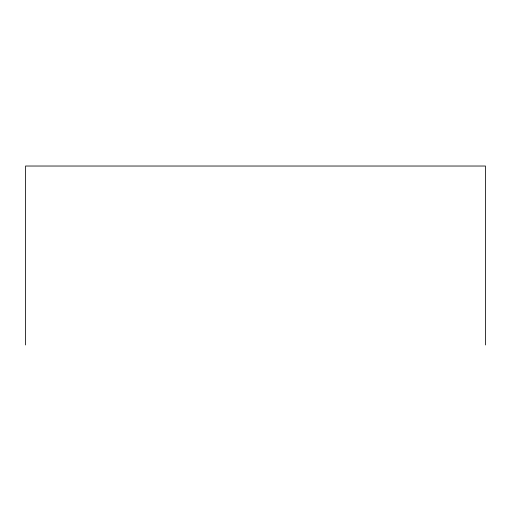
<?xml version="1.0" encoding="UTF-8"?>
<svg xmlns="http://www.w3.org/2000/svg" width="511" height="511" viewBox="0 0 511 511"><rect width="100%" height="100%" fill="white"/><g stroke="black" fill="none" stroke-linecap="round" stroke-linejoin="round"><path stroke-width="0.77" d="M485.45 344.97L485.45 166.03L25.55 166.03L25.55 344.97"/></g></svg>
